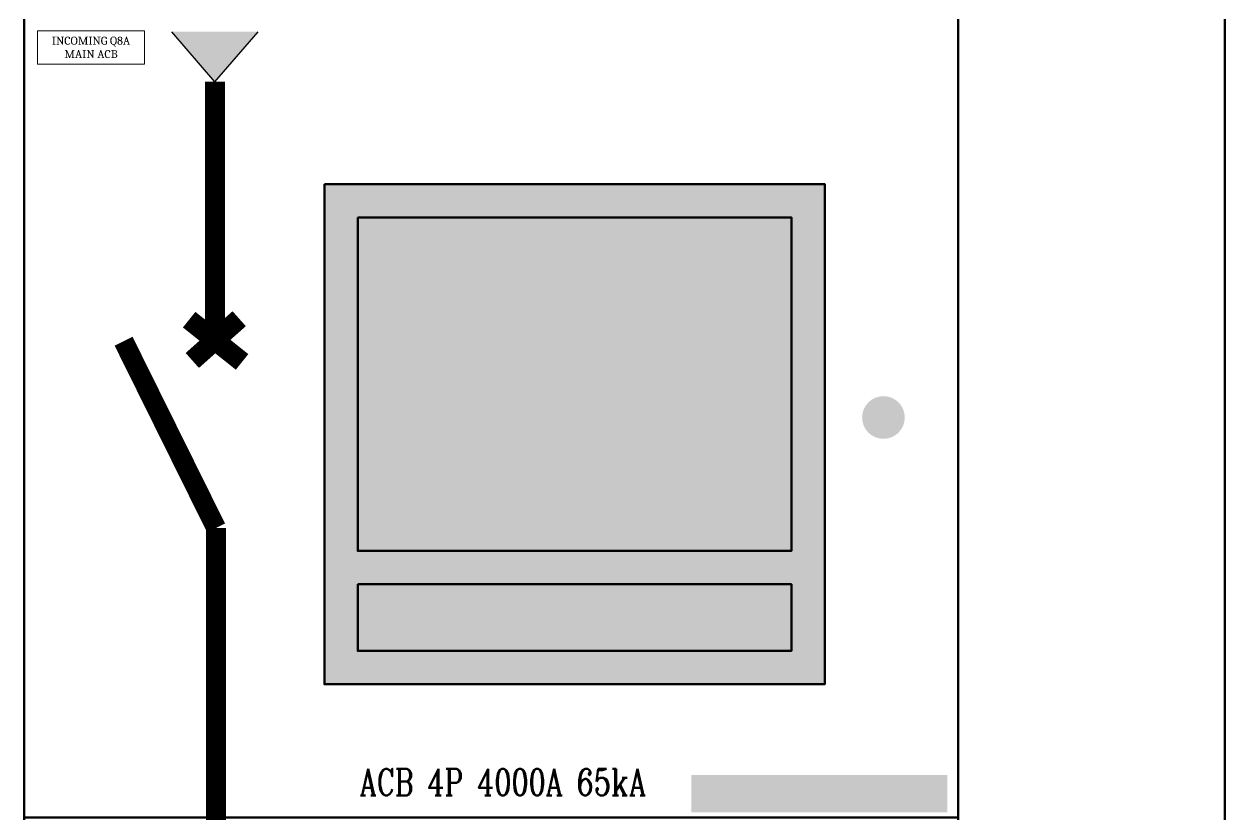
# Model space of a CAD drawing. Header units: millimetres. Extents: x -116965 to 323937, y 291661 to 566926.
# Drawn here: x -42532 to -41632, y 329092 to 329685 of the extents above; entities that cross this region are included whole.
import ezdxf
from ezdxf.enums import TextEntityAlignment as Align

# ---------------------------------------------------------------- set-up
doc = ezdxf.new("R2010")
doc.units = ezdxf.units.MM
doc.layers.get('0').update_dxf_attribs({"lineweight": 18})
doc.layers.add('C00-00-00', color=7, linetype='Continuous')
for name, color, linetype, true_color in [('C32-AD-3C', 7, 'Continuous', 0x32ad3c), ('C34-3A-40', 7, 'Continuous', 0x343a40), ('C49-50-57', 7, 'Continuous', 0x495057), ('CAD-B5-BD', 7, 'Continuous', 0xadb5bd), ('CB1-00-43', 7, 'Continuous', 0xb10043)]:
    doc.layers.add(name, color=color, linetype=linetype, true_color=true_color)
doc.styles.add('hw_Block', font='complex.shx', dxfattribs={"width": 0.75})
doc.styles.add('hw_Block.', font='Cambria.ttf')

# ---------------------------------------------------------------- blocks, each defined once
blk = doc.blocks.new('Load Outgoingx')
at = {"color": 0, "lineweight": 5, "ltscale": 0.7}
blk.add_lwpolyline([(10, -10), (10, -35), (90, -35), (90, -10)], close=True, dxfattribs=at)
at = {"color": 0, "lineweight": 5, "style": 'hw_Block.'}
for tag, p in [('LINE1', (50, -17.5)), ('LINE2', (50, -27.5))]:
    blk.add_attdef(tag, text='', height=6, dxfattribs=at).set_placement(p, align=Align.MIDDLE_CENTER)

msp = doc.modelspace()

# ---------------------------------------------------------------- hatches: boundary and pattern name
at = {"lineweight": -3, "ltscale": 5}
h = msp.add_hatch(color=1, dxfattribs=at)
h.dxf.hatch_style = 1
h.paths.add_polyline_path([(-42356.855343, 329678.904696), (-42421.604027, 329678.904696), (-42389.229685, 329641.338295)])
at = {"layer": 'C00-00-00'}
h = msp.add_hatch(color=256, dxfattribs=at)
h.dxf.hatch_style = 2
h.paths.add_polyline_path([(-42307.173208, 329564.67837), (-41932.225552, 329564.67837), (-41932.225552, 329189.730714), (-42307.173208, 329189.730714)])
h = msp.add_hatch(color=256, dxfattribs=at)
h.dxf.hatch_style = 2
h.paths.add_polyline_path([(-42067.206708, 329509.686049), (-42047.209503, 329509.686049), (-42047.209503, 329294.716058), (-42067.206708, 329294.716058)])
h = msp.add_hatch(color=256, dxfattribs=at)
h.dxf.hatch_style = 2
h.paths.add_polyline_path([(-42114.700081, 329474.690933), (-42082.204615, 329474.690933), (-42082.204615, 329449.694424), (-42114.700081, 329449.694424)])
h = msp.add_hatch(color=256, dxfattribs=at)
edge = h.paths.add_edge_path()
edge.add_arc((-41888.231696, 329389.702799), 15.997765, 0, 360)
h = msp.add_hatch(color=256, dxfattribs=at)
h.dxf.hatch_style = 2
h.paths.add_polyline_path([(-42032.211596, 329121.740205), (-41840.238396, 329121.740205), (-41840.238396, 329093.744114), (-42032.211596, 329093.744114)])
at = {"layer": 'C32-AD-3C'}
h = msp.add_hatch(color=256, dxfattribs=at)
h.dxf.hatch_style = 2
h.paths.add_polyline_path([(-42277.177396, 329464.69233), (-42222.185074, 329464.69233), (-42222.185074, 329364.706286), (-42277.177396, 329364.706286)])
h = msp.add_hatch(color=256, dxfattribs=at)
h.dxf.hatch_style = 2
h.paths.add_polyline_path([(-42157.194146, 329424.697911), (-42132.197637, 329424.697911), (-42132.197637, 329414.699308), (-42157.194146, 329414.699308)])
at = {"layer": 'C34-3A-40'}
h = msp.add_hatch(color=256, dxfattribs=at)
h.dxf.hatch_style = 2
h.paths.add_polyline_path([(-42282.176699, 329539.681861), (-41957.222065, 329539.681861), (-41957.222065, 329289.716755), (-42282.176699, 329289.716755)])
h = msp.add_hatch(color=256, dxfattribs=at)
h.dxf.hatch_style = 2
h.paths.add_polyline_path([(-42282.176699, 329264.720245), (-41957.222065, 329264.720245), (-41957.222065, 329214.727223), (-42282.176699, 329214.727223)])
at = {"layer": 'C49-50-57'}
h = msp.add_hatch(color=256, dxfattribs=at)
h.dxf.hatch_style = 2
h.paths.add_polyline_path([(-42067.206708, 329509.686049), (-42047.209503, 329509.686049), (-42047.209503, 329402.201051), (-42067.206708, 329402.201051)])
at = {"layer": 'CAD-B5-BD'}
h = msp.add_hatch(color=256, dxfattribs=at)
h.dxf.hatch_style = 2
h.paths.add_polyline_path([(-42272.178096, 329459.693027), (-42227.184378, 329459.693027), (-42227.184378, 329414.699308), (-42272.178096, 329414.699308)])
at = {"layer": 'CB1-00-43'}
h = msp.add_hatch(color=256, dxfattribs=at)
h.dxf.hatch_style = 2
h.paths.add_polyline_path([(-42157.194146, 329474.690933), (-42124.698684, 329474.690933), (-42124.698684, 329449.694424), (-42157.194146, 329449.694424)])

# ---------------------------------------------------------------- linework, layer by layer
at = {"color": 1, "lineweight": -3, "ltscale": 5}
for q in [(-42421.604027, 329678.904696), (-42356.855343, 329678.904696)]:
    msp.add_line((-42389.229685, 329641.338295), q, dxfattribs=at)
at = {"color": 1, "lineweight": -3, "ltscale": 5, "const_width": 15}
for points in [[(-42389.229685, 329447.592346), (-42389.229685, 329641.338295)], [(-42368.921397, 329431.359905), (-42408.567617, 329463.04918)], [(-42406.225251, 329432.440454), (-42371.083903, 329463.769678)], [(-42388.39201, 329306.888933), (-42457.715478, 329446.888933)], [(-42388.39201, 329306.888933), (-42388.39201, 328439.835402)]]:
    msp.add_lwpolyline(points, dxfattribs=at)
at = {"layer": 'C00-00-00', "lineweight": 211}
msp.add_lwpolyline([(-42532.141802, 330439.556236), (-41832.239512, 330439.556236), (-41832.239512, 328239.863317), (-42532.141802, 328239.863317)], close=True, dxfattribs=at)
at = {"layer": 'C00-00-00', "lineweight": 100}
for points in [[(-42732.113883, 330339.570192), (-42532.141802, 330339.570192), (-42532.141802, 328339.849361), (-42732.113883, 328339.849361)], [(-41832.239512, 330339.570192), (-41632.267431, 330339.570192), (-41632.267431, 328339.849361), (-41832.239512, 328339.849361)], [(-42532.141802, 329689.660924), (-41832.239512, 329689.660924), (-41832.239512, 329089.744674), (-42532.141802, 329089.744674)]]:
    msp.add_lwpolyline(points, close=True, dxfattribs=at)
at = {"layer": 'C00-00-00', "lineweight": 50}
for points in [[(-42307.173208, 329564.67837), (-41932.225552, 329564.67837), (-41932.225552, 329189.730714), (-42307.173208, 329189.730714)], [(-42282.176699, 329539.681861), (-41957.222065, 329539.681861), (-41957.222065, 329289.716755), (-42282.176699, 329289.716755)], [(-42282.176699, 329264.720245), (-41957.222065, 329264.720245), (-41957.222065, 329214.727223), (-42282.176699, 329214.727223)]]:
    msp.add_lwpolyline(points, close=True, dxfattribs=at)

# ---------------------------------------------------------------- block references
at = {"lineweight": -3}
msp.add_blockref('Load Outgoingx', (-42532.141802, 329689.660924), dxfattribs=at).add_auto_attribs({'LINE2': 'MAIN ACB', 'LINE1': 'INCOMING Q8A'})

# ---------------------------------------------------------------- texts
at = {"color": 2, "insert": (-42173.470167, 329116.353859), "char_height": 20, "attachment_point": 5, "style": 'hw_Block'}
msp.add_mtext_dynamic_manual_height_columns('ACB 4P 4000A 65kA', width=280.32785492, gutter_width=12.5, heights=[0], dxfattribs=at)

doc.saveas('drawing.dxf')
